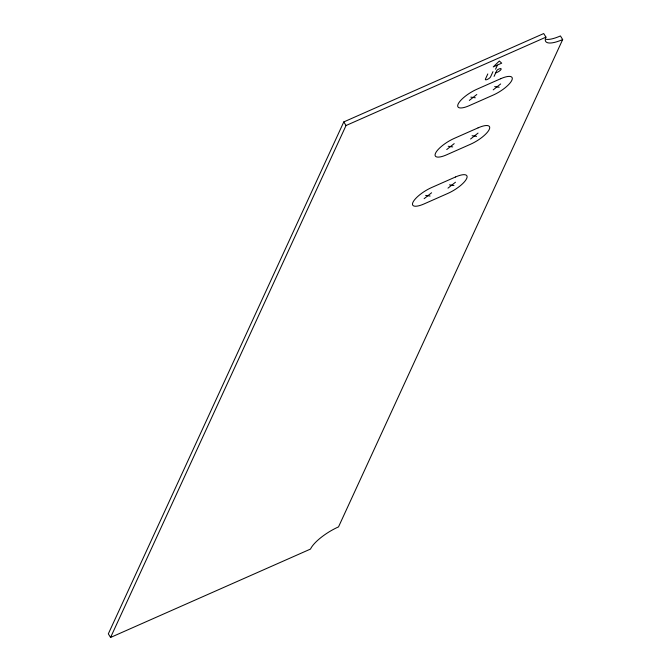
<?xml version="1.0" encoding="UTF-8"?>
<svg xmlns="http://www.w3.org/2000/svg" width="671" height="671" viewBox="0 0 671 671"><rect width="100%" height="100%" fill="white"/><g stroke="black" fill="none" stroke-linecap="round" stroke-linejoin="round"><path stroke-width="1.01" d="M562.675 39.539A26.723 8.195 -32 0 1 545.959 37.148L543.711 33.55L343.787 121.929L108.325 633.852L110.572 637.45L310.497 549.071A26.723 8.195 -32 0 1 338.519 526.894L562.675 39.539L560.428 35.949A26.723 8.195 -32 0 1 546.269 39.337M110.572 637.45L346.026 125.527L545.959 37.148M487.8 73.944L485.41 79.153A3.078 0.948 -32 0 0 487.339 79.43A3.078 0.948 -32 0 0 490.568 76.871L492.959 71.663M495.559 69.205L497.479 65.037L501.707 63.166L499.333 61.019L493.26 66.907L497.186 65.171M494.091 76.385L496.75 70.598A1.669 0.512 -32 0 1 498.503 69.214L498.939 69.021A3.43 1.057 -32 0 1 501.086 69.331A3.43 1.057 -32 0 1 497.488 72.174L495.953 72.854M469.331 100.407L476.804 94.494M493.193 89.864L500.667 83.95M446.727 149.549L454.2 143.636M470.589 138.998L478.062 133.084M424.131 198.683L431.604 192.77M447.993 188.14L455.466 182.227M494.695 86.584L499.157 87.222M470.832 97.136L475.294 97.773M472.099 135.727L476.561 136.364M448.236 146.27L452.69 146.907M449.495 184.861L453.957 185.498M425.632 195.412L430.094 196.049M343.787 121.929L346.026 125.527M500.692 78.717L476.829 89.268A17.815 5.46 -32 0 0 458.15 104.047A17.815 5.46 -32 0 0 469.297 105.641L493.16 95.097A17.815 5.46 -32 0 0 511.839 80.31A17.815 5.46 -32 0 0 500.692 78.717M478.096 127.851L454.233 138.402A17.815 5.46 -32 0 0 435.546 153.181A17.815 5.46 -32 0 0 446.701 154.783L470.564 144.231A17.815 5.46 -32 0 0 489.243 129.453A17.815 5.46 -32 0 0 478.096 127.851M455.492 176.993L431.629 187.536A17.815 5.46 -32 0 0 412.95 202.323A17.815 5.46 -32 0 0 424.097 203.917L447.96 193.365A17.815 5.46 -32 0 0 466.639 178.587A17.815 5.46 -32 0 0 455.492 176.993"/></g></svg>
